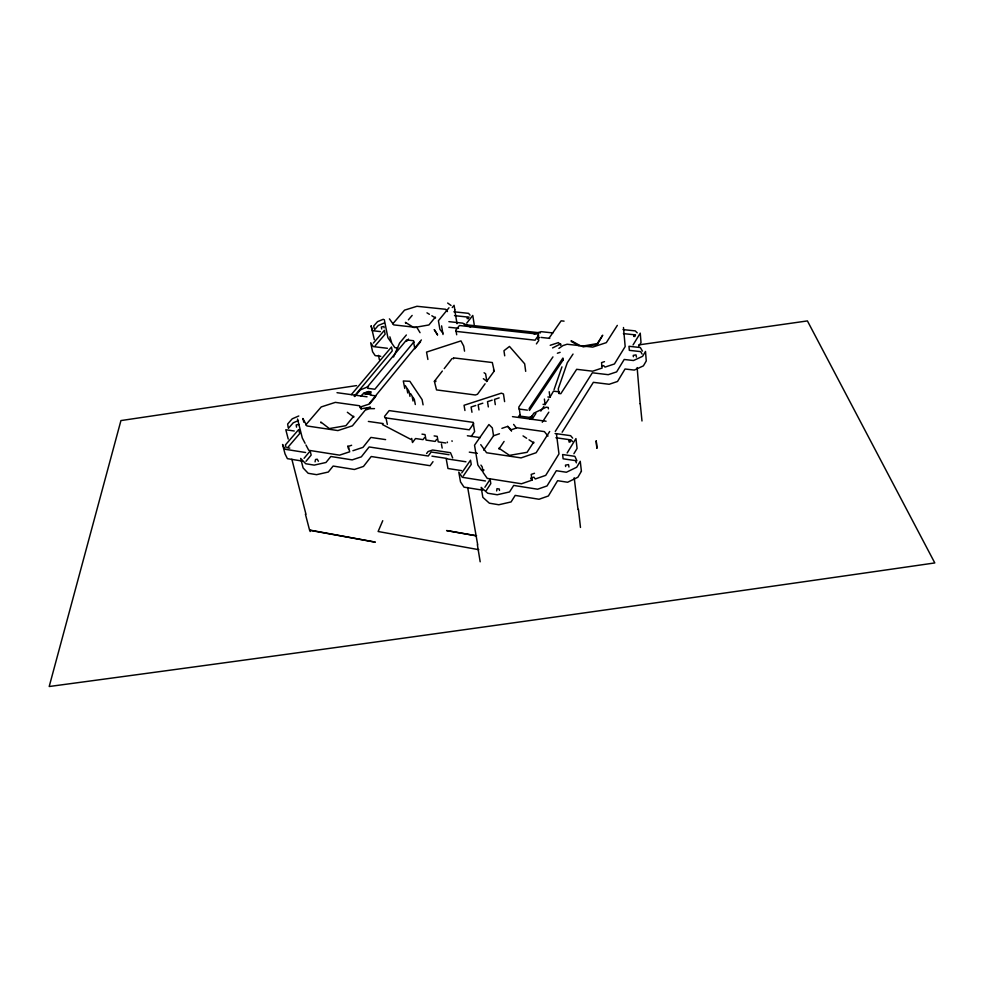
<?xml version="1.0" encoding="UTF-8"?>
<svg xmlns="http://www.w3.org/2000/svg" width="984" height="984" viewBox="0 0 984 984"><rect width="100%" height="100%" fill="white"/><g stroke="black" fill="none" stroke-linecap="round" stroke-linejoin="round"><path stroke-width="1.48" d="M382.751 520.708L378.127 531.508L478.802 549.687M393.563 357.007L399.59 343.072L406.355 334.99M580.474 527.449L578.444 509.368M573.906 453.698L577.079 448.446L575.935 438.581L567.153 452.972M638.862 346.11L641.014 342.555L640.252 333.146L633.056 344.941M562.135 432.222L593.352 382.333L609.158 384.277L617.522 381.472L625.049 369L634.286 370.082L643.388 365.863L646.267 360.968L645.516 351.448L642.626 356.319L633.487 360.525L624.2 359.467L616.624 371.891L608.223 374.683L592.356 372.788L555.284 431.386M477.375 544.767L480.18 561.803M549.675 431.509L536.145 452.726L521.065 457.892L486.588 452.751L480.745 444.633M617.325 325.384L606.316 342.641L592.712 347.106L567.079 344.24L562.909 345.605L558.887 348.397M542.282 422.247L548.826 412.173M558.764 392.899L559.416 391.903L553.5 391.152L549.933 397.241L547.879 396.97M486.342 490.401L490.807 483.611L490.118 479.356L484.878 487.264M540.819 411.103L543.881 406.441M543.045 404.313L545.099 404.584L548.728 399.073M531.913 419.504L535.911 413.44M529.404 418.188L530.105 417.142M530.179 417.708L530.88 416.662M530.954 417.228L531.643 416.183M529.859 419.233L533.869 413.169L546.206 407.192L548.223 407.45L548.395 408.84M573.02 354.068L567.276 362.752L558.272 388.778L558.838 393.452L560.818 393.698L576.661 369.308L592.651 371.202L602.097 368.065L601.544 362.616L604.483 361.645M531.729 416.749L532.418 415.703M520.118 414.756L518.494 417.179L520.118 414.756L519.294 408.963M499.847 447.745L504.091 441.435M552.947 356.897L518.789 407.105L519.072 409.036L527.375 410.156M483.685 450.143L493.55 435.752L499.466 433.759M463.304 475.985L471.25 464.423L470.524 460.217L461.754 472.91M549.293 337.832L561.126 320.821L564.066 321.141M471.115 436.552L474.62 431.582L473.329 423.858M536.403 343.896L538.715 340.612L538.088 335.728M537.867 339.369L539.367 337.241M433.009 461.68L430.094 465.703L371.226 456.514L363.49 466.428L354.4 469.479L333.133 466.047L328.299 472.037L316.577 474.669L308.164 473.279L303.097 467.917L300.661 458.421L305.741 463.747L314.191 465.112L325.975 462.48L330.845 456.502L352.186 459.885L361.337 456.834L369.123 446.957L428.237 456.01L431.164 452L449.061 454.706M486.526 381.657L494.214 371.079L492.32 362.53L454.104 357.942L453.439 358.791L453.304 357.979M485.075 383.797L477.461 394.276L475.297 394.99L436.527 389.91L434.387 381.312L442.333 371.066M436.588 439.479L435.162 441.422L426.072 440.082L425.014 434.584L421.988 434.141M426.613 453.526L428.089 451.533L432.628 450.008L450.5 452.702L452.689 457.978M424.485 437.696L423.046 439.639L415.519 438.52L412.481 442.554M444.227 368.619L451.988 358.619M466.699 323.146L472.775 315.446L474.202 324.437M305.95 514.202L291.854 459.233M443.021 334.523L441.595 325.864M452.259 307.549L454.079 305.311L454.829 309.763M369.738 403.821L375.285 397.044M420.549 341.756L414.842 348.73L413.587 342.112M448.999 307.758L438.409 320.71L439.909 329.32L442.862 333.121M421.386 339.935L368.656 404.276L359.898 407.13L361.103 409.098M360.808 396.318L362.678 394.067M406.54 341.399L408.471 339.086M305.987 461.324L311.178 455.088L310.157 451.016L304.081 458.286M354.191 396.257L392.247 350.882L391.472 346.995L351.349 394.609M354.744 396.564L360.378 389.836L368.471 386.564M408.397 319.837L412.148 315.421M305.741 424.916L321.227 406.933L335.335 402.37L359.603 405.765L361.411 408.729L370.501 407.216L365.47 408.852M392.788 323.81L404.547 310.144L416.97 306.282L445.617 309.284L447.449 311.571M287.414 447.88L299.702 433.575L298.681 429.565L285.409 444.94L286.11 447.634M375.162 345.79L385.138 334.179L384.375 330.341L373.367 343.084M288.669 428.028L293.244 422.8L298.472 420.525M374.486 329.824L378.286 325.483L384.104 323.047M552.577 347.93L560.671 343.883L560.831 345.236L558.432 342.617L550.216 345.298M298.779 415.974L292.223 418.815L287.648 424.03L288.275 427.991M383.342 319.247L377.512 321.67L373.699 326.012L374.215 328.558M534.496 473.279L531.2 474.411L532.012 480.131L521.508 483.771L487.24 478.384L483.156 472.554L482.221 466.908L480.942 465.1M484.042 469.995L481.877 470.733L477.855 465.014L474.534 445.198L488.925 424.534L492.308 427.892L493.55 435.752M501.901 428.347L507.756 426.379L511.249 429.774L511.459 431.189M511.249 429.774L517.129 427.794L544.373 431.607L547.99 436.084M351.632 445.272L348.434 446.33L349.689 451.791L339.566 455.149L308.755 450.303L305.938 444.94M601.679 366.269L603.635 365.618L605.025 367.094L614.434 363.969L625.172 346.565L623.487 327.524M352.887 450.721L362.973 447.376L370.882 437.413L385.617 439.614M534.091 333.982L541.114 331.657L552.86 332.936M288.693 448.114L289.8 448.101M557.375 353.244L560.142 352.333M475.789 405.482L471.09 407.007L471.963 412.259M482.824 403.194L478.138 404.719L478.987 409.971M492.172 400.156L487.498 401.669L488.322 406.933M499.171 397.88L494.509 399.393L495.309 404.645M467.941 318.459C465.875 319.677 468.31 315.52 468.396 318.595M413.858 327.574L428.926 324.954L435.346 317.156L435.481 317.943L431.841 315.753M581.409 346.331L597.3 343.564L602.7 335.2L597.374 344.388L582.946 346.909M356.54 385.605L120.934 420.574L49.2 686.512C344.634 646.869 639.797 605.492 934.8 562.934L807.421 320.919L638.702 344.904M374.486 408.643L369.726 408.655L365.261 410.119L352.407 425.826L337.906 430.574L306.897 425.949L302.887 418.483L303.835 422.259M453.87 311.793L468.556 313.342L470.057 315.151M623.057 329.603L635.221 330.882L637.226 332.826M454.51 315.643L469.171 317.205M623.413 333.613L635.553 334.904M448.888 321.645L462.726 323.146L470.573 327.118M464.263 324.572L540.437 332.875M448.852 327.254L458.532 328.324M540.966 337.414L549.761 338.385M380.377 331.596L372.481 330.698L371.079 325.716L374.314 339.603M397.733 348.004L394.892 347.659L391.853 343.342L389.885 336.836M387.413 348.287L373.28 346.602L370.697 342.764L372.579 351.755L375.162 355.618L380.783 356.306M640.264 403.649L641.986 420.98M434.387 381.312L435.863 381.509L435.715 380.685M368.225 391.509L371.189 391.903M367.18 392.038L370.156 392.444M366.356 392.198L370.808 392.8M367.303 392.616L370.279 393.01M365.396 392.493L369.873 393.096M364.449 392.8L370.414 393.6M363.49 393.096L370.956 394.104M366.085 393.674L369.062 394.067M363.637 393.772L366.626 394.178M370.144 395.088L376.208 395.912M520.315 416.158L532.098 417.757M337.008 392.69L367.044 396.798M512.479 416.638L546.083 421.226M555.074 433.501L570.634 435.678L572.663 438.126M555.923 437.757L571.126 439.909L572.491 441.545M368.36 421.435L383.182 423.575M467.375 435.752L480.315 437.622M434.141 435.912L437.191 436.355L438.212 441.877L445.85 443.009M298.988 424.424L296.196 424.916L296.541 427.142M469.294 452.148L477.363 453.353M294.241 431.004L285.815 429.737L288.226 439.061M431.951 456.158L446.847 458.433M465.936 461.779L446.183 458.753L447.966 468.495L461.582 470.623M305.618 452.517L284.93 449.245L282.568 444.485L285.028 453.882L287.402 458.667L302.125 461.041M485.444 480.967L462.283 477.302L458.778 472.111L460.524 481.926L464.03 487.154L482.763 490.18M382.432 424.534L410.931 439.418L411.669 438.446L412.358 441.914M580.13 345.63L571.187 340.685L571.274 341.497L578.949 345.741M426.982 312.838L429.405 314.302M412.653 326.836L405.445 322.371L405.592 323.146M523.045 435.9L526.637 438.249M529.023 439.811L533.808 442.935L533.697 442.087L527.092 452.308L509.515 455.371L498.863 448.163L498.999 449.012M484.079 372.752L485.604 373.772L486.859 381.214L483.341 378.692M447.659 303.035L451.053 305.483M347.352 412.271L353.846 417.093L353.662 416.269L345.901 425.691L329.332 428.581L320.796 422.001L320.993 422.812M513.623 424.411L516.403 428.003M507.756 426.379L510.536 429.983M532.012 480.131L530.61 478.261L533.881 477.129L535.284 478.987L545.739 475.358L558.973 453.895L556.452 433.919M493.464 370.033L494.214 371.079M389.406 318.865L393.735 324.892L416.933 327.488L420.045 332.678M390.906 342.002L387.917 337.733L384.301 319.64M405.236 385.568L406.736 387.831L407.733 392.973M407.487 388.963L408.987 391.251L409.984 396.392M410.5 393.538L412.013 395.851L413.022 401.017M412.776 397.007L414.313 399.332L415.309 404.51M642.429 351.103L640.313 347.536L628.973 346.294L629.329 350.353L640.645 351.62L642.048 354.006M305.065 443.28L302.297 438.003L297.525 419.061M576.907 460.783L574.877 456.33L562.602 454.534L563.131 458.802L575.382 460.598L576.39 462.837M310.144 531.544L309.763 530.068L375.298 542.147L309.603 530.265L305.397 514.103M315.064 461.84L315.544 459.491L317.217 459.208L318.422 461.262M347.782 445.986L348.41 448.716M386.036 418.225L387.327 424.424M378.496 355.359L379.418 359.8M381.694 328.976L381.349 326.971L383.895 326.528L384.154 327.795M404.768 388.434L403.305 380.98L409.861 381.3L422.087 399.59L423.083 404.854M427.892 359.455L426.539 352.1L460.967 340.894L463.71 346.097L464.546 351.153M441.41 443.932L442.173 448.089M447.289 441.964L447.412 442.615M451.988 440.758L452.099 441.41M467.683 487.474L477.695 544.828M464.94 410.512L464.054 405.273L501.36 393.169L503.464 393.969L504.608 401.62M456.109 331.3L456.687 334.769M454.706 309.702L457.031 323.711M496.662 490.942L496.994 488.654L499.282 489.023L499.503 490.438M504.706 355.827L503.956 350.71L509.491 346.442L524.657 363.797L525.69 371.349M544.386 399.073L545.099 404.584M549.232 391.743L549.933 397.241M554.078 389.615L561.95 366.86M565.64 466.551L565.468 465.124L568.506 464.596L568.961 467.043M574.213 477.757L578.014 509.515M596.956 448.052L596.181 440.746L596.845 448.237M633.376 356.725L633.253 355.372L636.008 354.892L636.451 357.081M637.14 367.573L640.166 403.821M633.905 336.442L633.819 335.372L634.914 335.323L635 336.405L633.905 336.442M569.072 440.623L569.146 442.16L570.413 441.73L570.277 440.598L569.072 440.623M581.409 471.25L577.891 477.24L567.62 482.246L557.608 480.696L548.383 495.973L539.023 499.257L515.198 495.407L511.077 501.938L498.802 504.755L489.368 503.193L482.837 497.314L481.176 487.387L487.72 493.23L497.203 494.767L509.54 491.938L513.697 485.432L537.621 489.22L547.043 485.936L556.329 470.721L566.39 472.246L576.71 467.24L580.252 461.287L581.409 471.25M563.131 359.959L529.417 410.426L529.146 408.483L562.909 358.053L563.131 359.959M538.531 335.335L535.087 340.193L455.912 331.362L455.715 330.206L459.442 325.507L538.371 334.154L538.531 335.335M473.55 423.784L469.27 429.811L384.842 417.769L384.559 416.392L389.172 410.599L473.316 422.382L473.55 423.784M413.797 342.051L374.855 389.246L367.684 388.299L367.401 386.933L406.601 339.911L413.551 340.722L413.797 342.051M476.49 535.788L446.601 530.561L476.502 535.862M437.511 334.831L434.338 329.702L437.511 334.831"/></g></svg>
